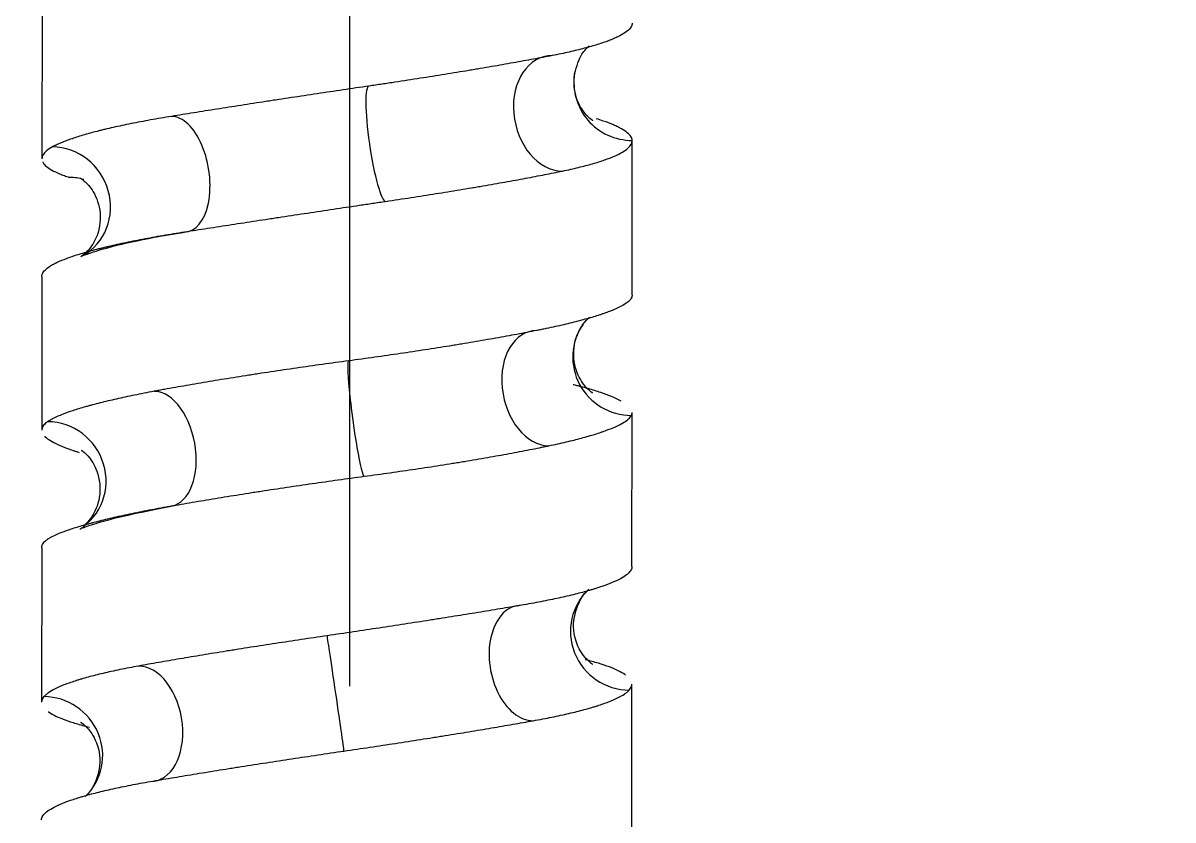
# Model space of a CAD drawing. Header units: millimetres. Extents: x 6110 to 6704, y -2661 to -1821.
# Drawn here: x 6335.91 to 6343.31, y -2362.57 to -2357.44 of the extents above; entities that cross this region are included whole.
import ezdxf

# ---------------------------------------------------------------- set-up
doc = ezdxf.new("R2010")
doc.units = ezdxf.units.MM
doc.header["$LTSCALE"] = 0.1
doc.linetypes.add('CENTERX2', pattern=[101.6, 63.5, -12.7, 12.7, -12.7])
doc.linetypes.add('HIDDEN2', pattern=[4.7625, 3.175, -1.5875])
doc.layers.add('1', color=4, linetype='HIDDEN2', lineweight=13)
doc.layers.add('DIM', color=3, linetype='Continuous', lineweight=9)
doc.layers.add('CENTER', color=1, linetype='CENTERX2')

msp = doc.modelspace()

# ---------------------------------------------------------------- hatches: boundary and pattern name
at = {"layer": 'DIM'}
h = msp.add_hatch(dxfattribs=at)
h.set_pattern_fill('ANSI31', color=2)
edge = h.paths.add_edge_path()
edge.add_line((6619.6172, -2595.9805), (6619.6172, -1962.2056))
edge.add_line((6634.6172, -1966.1101), (6619.6172, -1966.1101))
edge.add_line((6634.6172, -2610.9805), (6634.6172, -1966.1101))
edge.add_line((6634.6172, -2610.9805), (6184.4567, -2610.9805))
edge.add_line((6619.6172, -2595.9805), (6184.4567, -2595.9805))
edge.add_line((6184.4567, -2610.9805), (6184.4567, -2595.9805))

# ---------------------------------------------------------------- linework, layer by layer
at = {"layer": '1', "color": 7, "linetype": 'Continuous', "lineweight": -3}
for p, q in [((6336.0292, -2357.3142), (6336.0285, -2358.3098)), ((6339.8279, -2359.1865), (6339.8286, -2358.1938)), ((6336.028, -2359.0681), (6336.0273, -2360.0569)), ((6339.8267, -2360.9347), (6339.8274, -2359.9442)), ((6336.0268, -2360.8147), (6336.0261, -2361.8088)), ((6339.8255, -2362.6872), (6339.8262, -2361.693))]:
    msp.add_line(p, q, dxfattribs=at)
for centre, major_axis, ratio, start_param, end_param in [((6339.3463, -2358.0172), (0.074, -0.3676), 0.740145, 2.99336, 6.134794), ((6339.8282, -2357.8209), (0.3705, -0.058), 0.989171, 3.136396, 4.866826), ((6338.1876, -2358.2129), (0.0546, -0.371), 0.134226, 3.123119, 6.26183), ((6336.9045, -2358.4087), (0.0588, -0.3704), 0.533646, 6.198132, 9.339732), ((6336.1109, -2358.6048), (0.1687, -0.3349), 0.946673, 0.040939, 2.694598), ((6336.1865, -2358.8016), (0.1201, 0.3552), 0.909045, 0.024931, 0.297499), ((6339.8188, -2359.5905), (0.3095, -0.2118), 0.986912, 3.139866, 5.317921), ((6339.2533, -2359.7866), (0.0749, -0.3675), 0.690021, 3.0028, 6.141523), ((6338.0532, -2359.9824), (0.0498, -0.3717), 0.066416, 3.132781, 6.274388), ((6336.7935, -2360.1782), (0.0672, -0.3689), 0.590965, 6.177212, 9.315616), ((6336.0757, -2360.3744), (0.1928, -0.3217), 0.965901, 0.01175, 2.616066), ((6339.8011, -2361.36), (0.2508, -0.2788), 0.97626, 3.14262, 5.560329), ((6339.1527, -2361.5561), (0.0648, -0.3694), 0.640536, 3.029406, 6.171019), ((6337.9189, -2361.7519), (0.0541, -0.3711), 0.004393, 0.000996, 3.139412), ((6336.6881, -2361.9477), (0.0652, -0.3693), 0.645444, 6.169292, 9.310764), ((6336.0489, -2362.1439), (0.2585, -0.2716), 0.977644, 6.282968, 8.673414)]:
    msp.add_ellipse(centre, major_axis=major_axis, ratio=ratio, start_param=start_param, end_param=end_param, dxfattribs=at)
for points, knots in [([(6339.8266, -2357.4499), (6339.8238, -2357.4581), (6339.8184, -2357.4664), (6339.803, -2357.4829), (6339.7828, -2357.4995), (6339.7532, -2357.5162), (6339.7274, -2357.5288), (6339.7182, -2357.533), (6339.7035, -2357.5393), (6339.6984, -2357.5414), (6339.688, -2357.5456), (6339.6827, -2357.5477), (6339.6552, -2357.5581), (6339.6311, -2357.5664), (6339.5787, -2357.5828), (6339.5222, -2357.5989), (6339.4574, -2357.6147), (6339.4057, -2357.6264), (6339.388, -2357.6302), (6339.3514, -2357.6379), (6339.3325, -2357.6417), (6339.3133, -2357.6455)], [0, 0, 0, 0, 0.125, 0.125, 0.25, 0.375, 0.375, 0.4375, 0.4375, 0.46875, 0.46875, 0.5, 0.5, 0.625, 0.625, 0.75, 0.875, 0.875, 0.9375, 0.9375, 1, 1, 1, 1]), ([(6339.4577, -2357.7629), (6339.4716, -2357.7107), (6339.4977, -2357.6352), (6339.5394, -2357.5934), (6339.5525, -2357.5818)], [0, 0, 0, 0, 0.553512, 1, 1, 1, 1]), ([(6339.3133, -2357.6455), (6339.2745, -2357.6531), (6339.2341, -2357.6607), (6339.1504, -2357.6763), (6339.0638, -2357.6922), (6338.9713, -2357.7084), (6338.8997, -2357.7207), (6338.8633, -2357.727), (6338.8261, -2357.7332), (6338.8011, -2357.7374), (6338.7885, -2357.7395), (6338.7254, -2357.7501), (6338.6741, -2357.7584), (6338.5701, -2357.7752), (6338.4646, -2357.7919), (6338.3561, -2357.8086), (6338.2736, -2357.8211), (6338.2459, -2357.8253), (6338.2041, -2357.8315), (6338.1901, -2357.8336), (6338.162, -2357.8377), (6338.148, -2357.8398), (6338.1339, -2357.8419)], [0, 0, 0, 0, 0.125, 0.125, 0.25, 0.375, 0.375, 0.4375, 0.46875, 0.46875, 0.5, 0.5, 0.625, 0.625, 0.75, 0.875, 0.875, 0.9375, 0.9375, 0.96875, 0.96875, 1, 1, 1, 1]), ([(6339.5757, -2358.0646), (6339.5757, -2358.0645), (6339.5713, -2358.0617), (6339.5366, -2358.0379), (6339.4667, -2357.9395), (6339.4491, -2357.8287), (6339.4566, -2357.7698), (6339.4577, -2357.7629)], [0, 0, 0, 0, 0.118209, 0.382947, 0.651869, 0.959545, 1, 1, 1, 1]), ([(6338.1339, -2357.8419), (6338.078, -2357.8501), (6338.0223, -2357.8583), (6337.9111, -2357.8748), (6337.8002, -2357.8913), (6337.6899, -2357.908), (6337.6074, -2357.9205), (6337.58, -2357.9247), (6337.5389, -2357.9309), (6337.5252, -2357.933), (6337.4978, -2357.9372), (6337.4841, -2357.9393), (6337.416, -2357.9498), (6337.3626, -2357.958), (6337.2575, -2357.9744), (6337.1543, -2357.9905), (6337.0548, -2358.0062), (6336.9816, -2358.0179), (6336.9575, -2358.0217), (6336.9097, -2358.0294), (6336.886, -2358.0332), (6336.8627, -2358.037)], [0, 0, 0, 0, 0.125, 0.125, 0.25, 0.375, 0.375, 0.4375, 0.4375, 0.46875, 0.46875, 0.5, 0.5, 0.625, 0.625, 0.75, 0.875, 0.875, 0.9375, 0.9375, 1, 1, 1, 1]), ([(6336.8627, -2358.037), (6336.8158, -2358.0446), (6336.7707, -2358.0523), (6336.6839, -2358.0679), (6336.6006, -2358.0837), (6336.5241, -2358.1), (6336.4693, -2358.1123), (6336.4426, -2358.1185), (6336.4168, -2358.1248), (6336.3999, -2358.129), (6336.3915, -2358.1311), (6336.3505, -2358.1417), (6336.3199, -2358.1501), (6336.2632, -2358.1669), (6336.2109, -2358.1837), (6336.1673, -2358.2004), (6336.138, -2358.2129), (6336.1287, -2358.2171), (6336.1158, -2358.2234), (6336.1116, -2358.2255), (6336.1035, -2358.2296), (6336.0996, -2358.2317), (6336.0959, -2358.2338)], [0, 0, 0, 0, 0.125, 0.125, 0.25, 0.375, 0.375, 0.4375, 0.46875, 0.46875, 0.5, 0.5, 0.625, 0.625, 0.75, 0.875, 0.875, 0.9375, 0.9375, 0.96875, 0.96875, 1, 1, 1, 1]), ([(6339.8285, -2358.1919), (6339.8282, -2358.1837), (6339.8253, -2358.1754), (6339.8148, -2358.1589), (6339.7995, -2358.1422), (6339.7747, -2358.1255), (6339.7525, -2358.1129), (6339.7445, -2358.1087), (6339.7315, -2358.1024), (6339.7271, -2358.1003), (6339.7178, -2358.0961), (6339.713, -2358.094), (6339.6885, -2358.0834), (6339.6666, -2358.0751), (6339.6281, -2358.0619), (6339.6128, -2358.057), (6339.5967, -2358.0521)], [0, 0, 0, 0, 0.178336, 0.178336, 0.356673, 0.535009, 0.535009, 0.624178, 0.624178, 0.668762, 0.668762, 0.713346, 0.713346, 0.891682, 0.891682, 1, 1, 1, 1]), ([(6339.3792, -2358.3888), (6339.4159, -2358.3812), (6339.4503, -2358.3735), (6339.5149, -2358.3579), (6339.5751, -2358.342), (6339.6269, -2358.3257), (6339.6624, -2358.3134), (6339.6738, -2358.3092), (6339.6899, -2358.3029), (6339.6952, -2358.3008), (6339.7054, -2358.2966), (6339.7104, -2358.2945), (6339.7344, -2358.284), (6339.7511, -2358.2755), (6339.7797, -2358.2587), (6339.8034, -2358.242), (6339.8175, -2358.2252), (6339.8267, -2358.2086), (6339.8289, -2358.2002), (6339.8285, -2358.1919)], [0, 0, 0, 0, 0.125, 0.125, 0.25, 0.375, 0.375, 0.4375, 0.4375, 0.46875, 0.46875, 0.5, 0.5, 0.625, 0.625, 0.75, 0.875, 0.875, 1, 1, 1, 1]), ([(6336.0959, -2358.2338), (6336.081, -2358.242), (6336.0687, -2358.2503), (6336.0489, -2358.2668), (6336.034, -2358.2835), (6336.0287, -2358.3002), (6336.0285, -2358.309), (6336.0285, -2358.3094), (6336.0285, -2358.3099)], [0, 0, 0, 0, 0.327627, 0.327627, 0.655254, 0.982882, 0.982882, 1, 1, 1, 1]), ([(6336.0336, -2358.3306), (6336.0341, -2358.3317), (6336.0347, -2358.3327), (6336.04, -2358.3422), (6336.0472, -2358.3505), (6336.0663, -2358.3669), (6336.0901, -2358.3831), (6336.1234, -2358.399), (6336.1519, -2358.4107), (6336.162, -2358.4146), (6336.1834, -2358.4223), (6336.1948, -2358.4261), (6336.2067, -2358.4299)], [0, 0, 0, 0, 0.030301, 0.030301, 0.272725, 0.272725, 0.51515, 0.757575, 0.757575, 0.878788, 0.878788, 1, 1, 1, 1]), ([(6336.2744, -2358.4337), (6336.2745, -2358.4338), (6336.2755, -2358.4348), (6336.2929, -2358.4421), (6336.3647, -2358.5159), (6336.4174, -2358.6622), (6336.3873, -2358.8225), (6336.3166, -2358.9149), (6336.2833, -2358.9371), (6336.2787, -2358.9409), (6336.2788, -2358.9407)], [0, 0, 0, 0, 0.007704, 0.162548, 0.307054, 0.472374, 0.651812, 0.798954, 0.928295, 1, 1, 1, 1]), ([(6338.2412, -2358.584), (6338.2966, -2358.5758), (6338.3512, -2358.5676), (6338.4588, -2358.5511), (6338.5648, -2358.5345), (6338.6676, -2358.5179), (6338.7435, -2358.5054), (6338.7686, -2358.5012), (6338.8059, -2358.4949), (6338.8183, -2358.4928), (6338.843, -2358.4886), (6338.8553, -2358.4865), (6338.9162, -2358.4761), (6338.9634, -2358.4678), (6339.0548, -2358.4515), (6339.1431, -2358.4354), (6339.2255, -2358.4196), (6339.2849, -2358.4079), (6339.3043, -2358.4041), (6339.3424, -2358.3964), (6339.3611, -2358.3926), (6339.3792, -2358.3888)], [0, 0, 0, 0, 0.125, 0.125, 0.25, 0.375, 0.375, 0.4375, 0.4375, 0.46875, 0.46875, 0.5, 0.5, 0.625, 0.625, 0.75, 0.875, 0.875, 0.9375, 0.9375, 1, 1, 1, 1]), ([(6336.9463, -2358.7804), (6336.9949, -2358.7728), (6337.0443, -2358.7651), (6337.1451, -2358.7495), (6337.2476, -2358.7337), (6337.3536, -2358.7174), (6337.4345, -2358.7051), (6337.4616, -2358.701), (6337.5027, -2358.6947), (6337.5165, -2358.6926), (6337.5441, -2358.6884), (6337.558, -2358.6863), (6337.6273, -2358.6758), (6337.6828, -2358.6674), (6337.7941, -2358.6507), (6337.9055, -2358.6339), (6338.0172, -2358.6173), (6338.1012, -2358.6048), (6338.1292, -2358.6006), (6338.1712, -2358.5944), (6338.1852, -2358.5923), (6338.2132, -2358.5881), (6338.2272, -2358.5861), (6338.2412, -2358.584)], [0, 0, 0, 0, 0.125, 0.125, 0.25, 0.375, 0.375, 0.4375, 0.4375, 0.46875, 0.46875, 0.5, 0.5, 0.625, 0.625, 0.75, 0.875, 0.875, 0.9375, 0.9375, 0.96875, 0.96875, 1, 1, 1, 1]), ([(6336.1271, -2358.9759), (6336.145, -2358.9676), (6336.1651, -2358.9594), (6336.2097, -2358.9428), (6336.2586, -2358.9262), (6336.3159, -2358.9095), (6336.3622, -2358.897), (6336.3861, -2358.8907), (6336.4113, -2358.8844), (6336.4283, -2358.8802), (6336.437, -2358.8781), (6336.4809, -2358.8676), (6336.5177, -2358.8594), (6336.5945, -2358.843), (6336.6747, -2358.8269), (6336.7613, -2358.8111), (6336.8289, -2358.7995), (6336.8518, -2358.7956), (6336.8985, -2358.7879), (6336.9223, -2358.7841), (6336.9463, -2358.7804)], [0, 0, 0, 0, 0.125, 0.125, 0.25, 0.375, 0.375, 0.4375, 0.46875, 0.46875, 0.5, 0.5, 0.625, 0.625, 0.75, 0.875, 0.875, 0.9375, 0.9375, 1, 1, 1, 1]), ([(6336.2796, -2358.9398), (6336.2884, -2358.9345), (6336.3279, -2358.9186), (6336.4814, -2358.8711), (6336.7084, -2358.8221), (6336.8884, -2358.791), (6336.9633, -2358.779)], [0, 0, 0, 0, 0.191907, 0.464804, 0.792546, 1, 1, 1, 1]), ([(6336.028, -2359.0683), (6336.0279, -2359.0626), (6336.029, -2359.0569), (6336.0346, -2359.0428), (6336.046, -2359.026), (6336.0673, -2359.0092), (6336.0869, -2358.9967), (6336.094, -2358.9925), (6336.1057, -2358.9863), (6336.1098, -2358.9842), (6336.1182, -2358.98), (6336.1226, -2358.9779), (6336.1271, -2358.9759)], [0, 0, 0, 0, 0.183594, 0.183594, 0.45573, 0.727865, 0.727865, 0.863932, 0.863932, 0.931966, 0.931966, 1, 1, 1, 1]), ([(6339.8144, -2359.2188), (6339.8077, -2359.2264), (6339.7985, -2359.2341), (6339.7754, -2359.2498), (6339.7476, -2359.2656), (6339.7103, -2359.2819), (6339.6788, -2359.2943), (6339.6677, -2359.2984), (6339.6502, -2359.3047), (6339.6442, -2359.3068), (6339.6319, -2359.311), (6339.6256, -2359.3131), (6339.5934, -2359.3236), (6339.5657, -2359.332), (6339.5061, -2359.3488), (6339.4426, -2359.3656), (6339.3712, -2359.3823), (6339.3146, -2359.3948), (6339.2952, -2359.399), (6339.2654, -2359.4052), (6339.2553, -2359.4073), (6339.2349, -2359.4115), (6339.2246, -2359.4135), (6339.2142, -2359.4156)], [0, 0, 0, 0, 0.125, 0.125, 0.25, 0.375, 0.375, 0.4375, 0.4375, 0.46875, 0.46875, 0.5, 0.5, 0.625, 0.625, 0.75, 0.875, 0.875, 0.9375, 0.9375, 0.96875, 0.96875, 1, 1, 1, 1]), ([(6339.8279, -2359.1879), (6339.8279, -2359.1905), (6339.8276, -2359.1932), (6339.8253, -2359.2036), (6339.8211, -2359.2113), (6339.8144, -2359.2188)], [0, 0, 0, 0, 0.252884, 0.252884, 1, 1, 1, 1]), ([(6339.5742, -2359.8184), (6339.5742, -2359.8185), (6339.5657, -2359.8136), (6339.5168, -2359.7718), (6339.45, -2359.6543), (6339.4491, -2359.4934), (6339.4866, -2359.4118), (6339.5093, -2359.3787)], [0, 0, 0, 0, 0.155774, 0.349298, 0.557745, 0.814572, 1, 1, 1, 1]), ([(6339.2142, -2359.4156), (6339.1728, -2359.4238), (6339.13, -2359.432), (6339.0417, -2359.4486), (6338.9508, -2359.4651), (6338.8547, -2359.4818), (6338.7805, -2359.4943), (6338.743, -2359.5006), (6338.7047, -2359.5069), (6338.6789, -2359.5111), (6338.666, -2359.5132), (6338.6011, -2359.5237), (6338.5486, -2359.5319), (6338.4426, -2359.5482), (6338.3354, -2359.5643), (6338.2261, -2359.58), (6338.1157, -2359.5955), (6338.06, -2359.6032), (6338.0036, -2359.6107)], [0, 0, 0, 0, 0.125, 0.125, 0.25, 0.375, 0.375, 0.4375, 0.46875, 0.46875, 0.5, 0.5, 0.625, 0.625, 0.75, 0.875, 0.875, 1, 1, 1, 1]), ([(6338.0036, -2359.6107), (6337.947, -2359.6183), (6337.8907, -2359.626), (6337.7788, -2359.6416), (6337.6676, -2359.6574), (6337.5577, -2359.6736), (6337.4758, -2359.6859), (6337.4486, -2359.6901), (6337.4079, -2359.6963), (6337.3943, -2359.6984), (6337.3673, -2359.7026), (6337.3538, -2359.7047), (6337.2867, -2359.7152), (6337.2342, -2359.7236), (6337.1314, -2359.7404), (6337.0308, -2359.7572), (6336.9347, -2359.7739), (6336.8642, -2359.7864), (6336.841, -2359.7905), (6336.8067, -2359.7968), (6336.7953, -2359.7989), (6336.7727, -2359.803), (6336.7615, -2359.8051), (6336.7504, -2359.8071)], [0, 0, 0, 0, 0.125, 0.125, 0.25, 0.375, 0.375, 0.4375, 0.4375, 0.46875, 0.46875, 0.5, 0.5, 0.625, 0.625, 0.75, 0.875, 0.875, 0.9375, 0.9375, 0.96875, 0.96875, 1, 1, 1, 1]), ([(6339.7569, -2359.8697), (6339.7543, -2359.8683), (6339.7518, -2359.8669), (6339.7331, -2359.8571), (6339.7148, -2359.8487), (6339.6736, -2359.8318), (6339.6281, -2359.815), (6339.5737, -2359.7982), (6339.5294, -2359.7856), (6339.5141, -2359.7814), (6339.4903, -2359.7751), (6339.4822, -2359.773), (6339.4658, -2359.7688), (6339.4575, -2359.7668), (6339.449, -2359.7647)], [0, 0, 0, 0, 0.039615, 0.039615, 0.279711, 0.279711, 0.519808, 0.759904, 0.759904, 0.879952, 0.879952, 0.939976, 0.939976, 1, 1, 1, 1]), ([(6336.7504, -2359.8071), (6336.7063, -2359.8153), (6336.664, -2359.8236), (6336.5831, -2359.8401), (6336.5059, -2359.8567), (6336.4358, -2359.8734), (6336.386, -2359.8859), (6336.3618, -2359.8922), (6336.3386, -2359.8985), (6336.3234, -2359.9027), (6336.3159, -2359.9048), (6336.2792, -2359.9153), (6336.2521, -2359.9235), (6336.2025, -2359.9399), (6336.1574, -2359.9561), (6336.1212, -2359.9719), (6336.0974, -2359.9835), (6336.0901, -2359.9874), (6336.0766, -2359.9951), (6336.0704, -2359.9989), (6336.0648, -2360.0027)], [0, 0, 0, 0, 0.125, 0.125, 0.25, 0.375, 0.375, 0.4375, 0.46875, 0.46875, 0.5, 0.5, 0.625, 0.625, 0.75, 0.875, 0.875, 0.9375, 0.9375, 1, 1, 1, 1]), ([(6339.2916, -2360.1577), (6339.3308, -2360.1495), (6339.3679, -2360.1412), (6339.438, -2360.1247), (6339.504, -2360.1081), (6339.5621, -2360.0914), (6339.6026, -2360.0789), (6339.6221, -2360.0726), (6339.6404, -2360.0663), (6339.6524, -2360.0621), (6339.6582, -2360.06), (6339.6867, -2360.0495), (6339.707, -2360.0412), (6339.743, -2360.0248), (6339.7742, -2360.0087), (6339.7961, -2359.9929), (6339.8132, -2359.9774), (6339.8194, -2359.9697), (6339.8232, -2359.9621)], [0, 0, 0, 0, 0.125, 0.125, 0.25, 0.375, 0.375, 0.4375, 0.46875, 0.46875, 0.5, 0.5, 0.625, 0.625, 0.75, 0.875, 0.875, 1, 1, 1, 1]), ([(6336.0648, -2360.0027), (6336.0536, -2360.0103), (6336.045, -2360.0181), (6336.0326, -2360.0337), (6336.028, -2360.0437), (6336.0273, -2360.0538), (6336.0273, -2360.0558)], [0, 0, 0, 0, 0.443652, 0.443652, 0.887304, 1, 1, 1, 1]), ([(6336.046, -2360.0952), (6336.0473, -2360.0965), (6336.0487, -2360.0979), (6336.0588, -2360.1078), (6336.0699, -2360.1162), (6336.0969, -2360.1331), (6336.1286, -2360.1499), (6336.1695, -2360.1667), (6336.2039, -2360.1793), (6336.2159, -2360.1834), (6336.2348, -2360.1897), (6336.2413, -2360.1918), (6336.2545, -2360.196), (6336.2613, -2360.1981), (6336.2682, -2360.2001)], [0, 0, 0, 0, 0.039241, 0.039241, 0.279431, 0.279431, 0.519621, 0.75981, 0.75981, 0.879905, 0.879905, 0.939953, 0.939953, 1, 1, 1, 1]), ([(6336.2807, -2360.185), (6336.2807, -2360.185), (6336.2856, -2360.188), (6336.3237, -2360.2155), (6336.3951, -2360.3217), (6336.4133, -2360.4884), (6336.355, -2360.6166), (6336.3148, -2360.6586), (6336.3022, -2360.6702)], [0, 0, 0, 0, 0.092439, 0.268922, 0.450835, 0.678214, 0.881937, 1, 1, 1, 1]), ([(6338.1028, -2360.3541), (6338.1593, -2360.3465), (6338.215, -2360.3388), (6338.3253, -2360.3232), (6338.4342, -2360.3074), (6338.5405, -2360.2912), (6338.6193, -2360.2789), (6338.6453, -2360.2747), (6338.6842, -2360.2685), (6338.6971, -2360.2664), (6338.7229, -2360.2622), (6338.7357, -2360.2601), (6338.7993, -2360.2496), (6338.8488, -2360.2412), (6338.945, -2360.2244), (6339.0383, -2360.2077), (6339.1261, -2360.191), (6339.1898, -2360.1785), (6339.2107, -2360.1743), (6339.2415, -2360.1681), (6339.2517, -2360.166), (6339.2718, -2360.1618), (6339.2818, -2360.1598), (6339.2916, -2360.1577)], [0, 0, 0, 0, 0.125, 0.125, 0.25, 0.375, 0.375, 0.4375, 0.4375, 0.46875, 0.46875, 0.5, 0.5, 0.625, 0.625, 0.75, 0.875, 0.875, 0.9375, 0.9375, 0.96875, 0.96875, 1, 1, 1, 1]), ([(6336.8372, -2360.5493), (6336.8833, -2360.541), (6336.9305, -2360.5328), (6337.0269, -2360.5163), (6337.1254, -2360.4997), (6337.2281, -2360.483), (6337.3066, -2360.4705), (6337.333, -2360.4663), (6337.3731, -2360.46), (6337.3865, -2360.4579), (6337.4135, -2360.4537), (6337.4271, -2360.4516), (6337.4949, -2360.4412), (6337.5494, -2360.4329), (6337.6589, -2360.4166), (6337.7688, -2360.4005), (6337.8796, -2360.3848), (6337.9908, -2360.3693), (6338.0467, -2360.3616), (6338.1028, -2360.3541)], [0, 0, 0, 0, 0.125, 0.125, 0.25, 0.375, 0.375, 0.4375, 0.4375, 0.46875, 0.46875, 0.5, 0.5, 0.625, 0.625, 0.75, 0.875, 0.875, 1, 1, 1, 1]), ([(6336.0866, -2360.7461), (6336.1007, -2360.7384), (6336.1172, -2360.7307), (6336.1546, -2360.7151), (6336.1966, -2360.6992), (6336.2475, -2360.683), (6336.289, -2360.6706), (6336.3034, -2360.6664), (6336.3259, -2360.6602), (6336.3336, -2360.6581), (6336.3491, -2360.6539), (6336.3571, -2360.6518), (6336.3973, -2360.6412), (6336.4313, -2360.6328), (6336.5028, -2360.616), (6336.5779, -2360.5993), (6336.6602, -2360.5825), (6336.7246, -2360.57), (6336.7465, -2360.5659), (6336.78, -2360.5596), (6336.7914, -2360.5575), (6336.8142, -2360.5534), (6336.8257, -2360.5513), (6336.8372, -2360.5493)], [0, 0, 0, 0, 0.125, 0.125, 0.25, 0.375, 0.375, 0.4375, 0.4375, 0.46875, 0.46875, 0.5, 0.5, 0.625, 0.625, 0.75, 0.875, 0.875, 0.9375, 0.9375, 0.96875, 0.96875, 1, 1, 1, 1]), ([(6336.2909, -2360.6863), (6336.3119, -2360.6785), (6336.3962, -2360.6483), (6336.5922, -2360.5993), (6336.7699, -2360.5638), (6336.8607, -2360.5471)], [0, 0, 0, 0, 0.289931, 0.674096, 1, 1, 1, 1]), ([(6336.0268, -2360.8139), (6336.0267, -2360.8068), (6336.0306, -2360.7917), (6336.0429, -2360.7769), (6336.0565, -2360.7652), (6336.0617, -2360.7613), (6336.0732, -2360.7537), (6336.0796, -2360.7498), (6336.0866, -2360.7461)], [0, 0, 0, 0, 0.303071, 0.651535, 0.651535, 0.825768, 0.825768, 1, 1, 1, 1]), ([(6339.8267, -2360.9349), (6339.8267, -2360.9362), (6339.8262, -2360.9459), (6339.8225, -2360.9556), (6339.8139, -2360.9682), (6339.8104, -2360.9723), (6339.8042, -2360.9786), (6339.802, -2360.9807), (6339.7972, -2360.9848), (6339.7947, -2360.9869), (6339.792, -2360.989)], [0, 0, 0, 0, 0.073372, 0.536686, 0.536686, 0.768343, 0.768343, 0.884171, 0.884171, 1, 1, 1, 1]), ([(6339.792, -2360.989), (6339.7813, -2360.9972), (6339.7682, -2361.0055), (6339.7375, -2361.022), (6339.7023, -2361.0386), (6339.658, -2361.0553), (6339.6213, -2361.0678), (6339.6085, -2361.072), (6339.5884, -2361.0783), (6339.5816, -2361.0804), (6339.5676, -2361.0846), (6339.5605, -2361.0867), (6339.5242, -2361.0972), (6339.4933, -2361.1054), (6339.4277, -2361.1218), (6339.3584, -2361.1379), (6339.2816, -2361.1537), (6339.2212, -2361.1653), (6339.2006, -2361.1692), (6339.1584, -2361.1769), (6339.1368, -2361.1807), (6339.1149, -2361.1844)], [0, 0, 0, 0, 0.125, 0.125, 0.25, 0.375, 0.375, 0.4375, 0.4375, 0.46875, 0.46875, 0.5, 0.5, 0.625, 0.625, 0.75, 0.875, 0.875, 0.9375, 0.9375, 1, 1, 1, 1]), ([(6339.5759, -2361.5652), (6339.5759, -2361.5652), (6339.5743, -2361.5643), (6339.5511, -2361.5516), (6339.477, -2361.466), (6339.434, -2361.3048), (6339.4882, -2361.1486), (6339.528, -2361.0977), (6339.5503, -2361.0812)], [0, 0, 0, 0, 0.031439, 0.215584, 0.39195, 0.616637, 0.829552, 1, 1, 1, 1]), ([(6339.1149, -2361.1844), (6339.0706, -2361.192), (6339.0251, -2361.1997), (6338.9317, -2361.2154), (6338.8359, -2361.2312), (6338.7354, -2361.2474), (6338.6582, -2361.2598), (6338.6322, -2361.2639), (6338.5927, -2361.2702), (6338.5794, -2361.2723), (6338.5528, -2361.2765), (6338.5394, -2361.2786), (6338.4724, -2361.2891), (6338.4185, -2361.2975), (6338.3097, -2361.3143), (6338.2003, -2361.331), (6338.0893, -2361.3477), (6337.9776, -2361.3643), (6337.9214, -2361.3726), (6337.8648, -2361.3808)], [0, 0, 0, 0, 0.125, 0.125, 0.25, 0.375, 0.375, 0.4375, 0.4375, 0.46875, 0.46875, 0.5, 0.5, 0.625, 0.625, 0.75, 0.875, 0.875, 1, 1, 1, 1]), ([(6337.8648, -2361.3808), (6337.8086, -2361.389), (6337.7529, -2361.3973), (6337.6425, -2361.4138), (6337.5331, -2361.4303), (6337.4256, -2361.447), (6337.3458, -2361.4595), (6337.3193, -2361.4637), (6337.2798, -2361.4699), (6337.2666, -2361.472), (6337.2404, -2361.4762), (6337.2273, -2361.4783), (6337.1622, -2361.4888), (6337.1115, -2361.497), (6337.0125, -2361.5134), (6336.916, -2361.5295), (6336.8245, -2361.5453), (6336.7578, -2361.5569), (6336.7359, -2361.5608), (6336.6927, -2361.5685), (6336.6713, -2361.5723), (6336.6505, -2361.576)], [0, 0, 0, 0, 0.125, 0.125, 0.25, 0.375, 0.375, 0.4375, 0.4375, 0.46875, 0.46875, 0.5, 0.5, 0.625, 0.625, 0.75, 0.875, 0.875, 0.9375, 0.9375, 1, 1, 1, 1]), ([(6339.7858, -2361.6342), (6339.7844, -2361.6332), (6339.7829, -2361.6321), (6339.7693, -2361.6227), (6339.7549, -2361.6144), (6339.7215, -2361.5979), (6339.6836, -2361.5817), (6339.6366, -2361.5659), (6339.5979, -2361.5542), (6339.5844, -2361.5503), (6339.5563, -2361.5426), (6339.5417, -2361.5387), (6339.5265, -2361.5349)], [0, 0, 0, 0, 0.029919, 0.029919, 0.27244, 0.27244, 0.51496, 0.75748, 0.75748, 0.87874, 0.87874, 1, 1, 1, 1]), ([(6336.6505, -2361.576), (6336.6085, -2361.5836), (6336.5685, -2361.5913), (6336.4925, -2361.6069), (6336.4204, -2361.6228), (6336.3561, -2361.639), (6336.3108, -2361.6514), (6336.2889, -2361.6576), (6336.2681, -2361.6639), (6336.2545, -2361.6681), (6336.2478, -2361.6702), (6336.2152, -2361.6808), (6336.1915, -2361.6892), (6336.1488, -2361.706), (6336.1108, -2361.7228), (6336.0821, -2361.7395), (6336.0641, -2361.7521), (6336.0587, -2361.7562), (6336.0515, -2361.7625), (6336.0492, -2361.7646), (6336.045, -2361.7687), (6336.0431, -2361.7708), (6336.0413, -2361.7729)], [0, 0, 0, 0, 0.125, 0.125, 0.25, 0.375, 0.375, 0.4375, 0.46875, 0.46875, 0.5, 0.5, 0.625, 0.625, 0.75, 0.875, 0.875, 0.9375, 0.9375, 0.96875, 0.96875, 1, 1, 1, 1]), ([(6339.8091, -2361.7311), (6339.8166, -2361.7228), (6339.8216, -2361.7146), (6339.8255, -2361.702), (6339.8261, -2361.6977), (6339.8262, -2361.6934)], [0, 0, 0, 0, 0.658703, 0.658703, 1, 1, 1, 1]), ([(6336.0413, -2361.7729), (6336.0342, -2361.7811), (6336.0296, -2361.7894), (6336.0266, -2361.8013), (6336.0261, -2361.8048), (6336.0261, -2361.8084)], [0, 0, 0, 0, 0.699119, 0.699119, 1, 1, 1, 1]), ([(6339.1906, -2361.9278), (6339.2329, -2361.9202), (6339.2732, -2361.9125), (6339.3499, -2361.8969), (6339.4227, -2361.8811), (6339.4878, -2361.8648), (6339.5337, -2361.8525), (6339.5559, -2361.8463), (6339.577, -2361.84), (6339.5908, -2361.8358), (6339.5975, -2361.8337), (6339.6306, -2361.8231), (6339.6547, -2361.8147), (6339.6982, -2361.7979), (6339.737, -2361.7812), (6339.7666, -2361.7644), (6339.7852, -2361.7519), (6339.7908, -2361.7477), (6339.7984, -2361.7415), (6339.8007, -2361.7394), (6339.8052, -2361.7352), (6339.8072, -2361.7331), (6339.8091, -2361.7311)], [0, 0, 0, 0, 0.125, 0.125, 0.25, 0.375, 0.375, 0.4375, 0.46875, 0.46875, 0.5, 0.5, 0.625, 0.625, 0.75, 0.875, 0.875, 0.9375, 0.9375, 0.96875, 0.96875, 1, 1, 1, 1]), ([(6336.0694, -2361.8698), (6336.0709, -2361.8708), (6336.0725, -2361.8719), (6336.0865, -2361.8814), (6336.1014, -2361.8897), (6336.1356, -2361.9061), (6336.1744, -2361.9223), (6336.2222, -2361.9382), (6336.2615, -2361.9499), (6336.2751, -2361.9538), (6336.3036, -2361.9615), (6336.3185, -2361.9653), (6336.3339, -2361.9691)], [0, 0, 0, 0, 0.030363, 0.030363, 0.272773, 0.272773, 0.515182, 0.757591, 0.757591, 0.878795, 0.878795, 1, 1, 1, 1]), ([(6336.2772, -2361.9369), (6336.2772, -2361.9369), (6336.2785, -2361.9376), (6336.3, -2361.949), (6336.3739, -2362.0327), (6336.4187, -2362.1933), (6336.3673, -2362.3472), (6336.3281, -2362.3988), (6336.3074, -2362.4156)], [0, 0, 0, 0, 0.024871, 0.214025, 0.393579, 0.622621, 0.840735, 1, 1, 1, 1]), ([(6337.9731, -2362.123), (6338.0293, -2362.1148), (6338.085, -2362.1065), (6338.1954, -2362.09), (6338.3049, -2362.0735), (6338.4125, -2362.0569), (6338.4925, -2362.0443), (6338.5191, -2362.0402), (6338.5587, -2362.0339), (6338.5719, -2362.0318), (6338.5982, -2362.0276), (6338.6113, -2362.0255), (6338.6765, -2362.015), (6338.7274, -2362.0068), (6338.8267, -2361.9904), (6338.9236, -2361.9743), (6339.0156, -2361.9586), (6339.0827, -2361.9469), (6339.1047, -2361.9431), (6339.1482, -2361.9354), (6339.1696, -2361.9316), (6339.1906, -2361.9278)], [0, 0, 0, 0, 0.125, 0.125, 0.25, 0.375, 0.375, 0.4375, 0.4375, 0.46875, 0.46875, 0.5, 0.5, 0.625, 0.625, 0.75, 0.875, 0.875, 0.9375, 0.9375, 1, 1, 1, 1]), ([(6336.7258, -2362.3194), (6336.7698, -2362.3118), (6336.815, -2362.3041), (6336.908, -2362.2885), (6337.0034, -2362.2726), (6337.1035, -2362.2564), (6337.1805, -2362.244), (6337.2064, -2362.2399), (6337.2458, -2362.2336), (6337.259, -2362.2315), (6337.2856, -2362.2273), (6337.299, -2362.2252), (6337.3658, -2362.2147), (6337.4197, -2362.2063), (6337.5282, -2362.1895), (6337.6376, -2362.1728), (6337.7485, -2362.1561), (6337.8602, -2362.1395), (6337.9164, -2362.1312), (6337.9731, -2362.123)], [0, 0, 0, 0, 0.125, 0.125, 0.25, 0.375, 0.375, 0.4375, 0.4375, 0.46875, 0.46875, 0.5, 0.5, 0.625, 0.625, 0.75, 0.875, 0.875, 1, 1, 1, 1]), ([(6336.0576, -2362.515), (6336.0679, -2362.5067), (6336.0805, -2362.4985), (6336.1104, -2362.4819), (6336.1448, -2362.4653), (6336.1883, -2362.4486), (6336.2244, -2362.4361), (6336.237, -2362.4319), (6336.2568, -2362.4256), (6336.2635, -2362.4235), (6336.2773, -2362.4193), (6336.2843, -2362.4172), (6336.3201, -2362.4067), (6336.3507, -2362.3984), (6336.4155, -2362.3821), (6336.4841, -2362.3659), (6336.5602, -2362.3502), (6336.6202, -2362.3385), (6336.6406, -2362.3347), (6336.6825, -2362.327), (6336.704, -2362.3232), (6336.7258, -2362.3194)], [0, 0, 0, 0, 0.125, 0.125, 0.25, 0.375, 0.375, 0.4375, 0.4375, 0.46875, 0.46875, 0.5, 0.5, 0.625, 0.625, 0.75, 0.875, 0.875, 0.9375, 0.9375, 1, 1, 1, 1]), ([(6336.0256, -2362.5669), (6336.0256, -2362.5663), (6336.0258, -2362.5573), (6336.0288, -2362.5484), (6336.0368, -2362.5358), (6336.04, -2362.5316), (6336.0459, -2362.5254), (6336.048, -2362.5233), (6336.0526, -2362.5191), (6336.055, -2362.517), (6336.0576, -2362.515)], [0, 0, 0, 0, 0.034045, 0.517022, 0.517022, 0.758511, 0.758511, 0.879256, 0.879256, 1, 1, 1, 1])]:
    msp.add_open_spline(points, degree=3, knots=knots, dxfattribs=at)
for points in [[(6339.8291, -2357.4359), (6339.829, -2357.4406), (6339.8282, -2357.4452), (6339.8266, -2357.4499)], [(6339.5093, -2359.3787), (6339.5274, -2359.3572), (6339.542, -2359.3402), (6339.5533, -2359.3287)], [(6339.8232, -2359.9621), (6339.8259, -2359.9566), (6339.8273, -2359.9509), (6339.8274, -2359.9452)]]:
    msp.add_open_spline(points, degree=3, dxfattribs=at)
at = {"layer": 'CENTER'}
msp.add_line((6338.0093, -2152.1552), (6338.0093, -2433.1083), dxfattribs=at)

doc.saveas('drawing.dxf')
